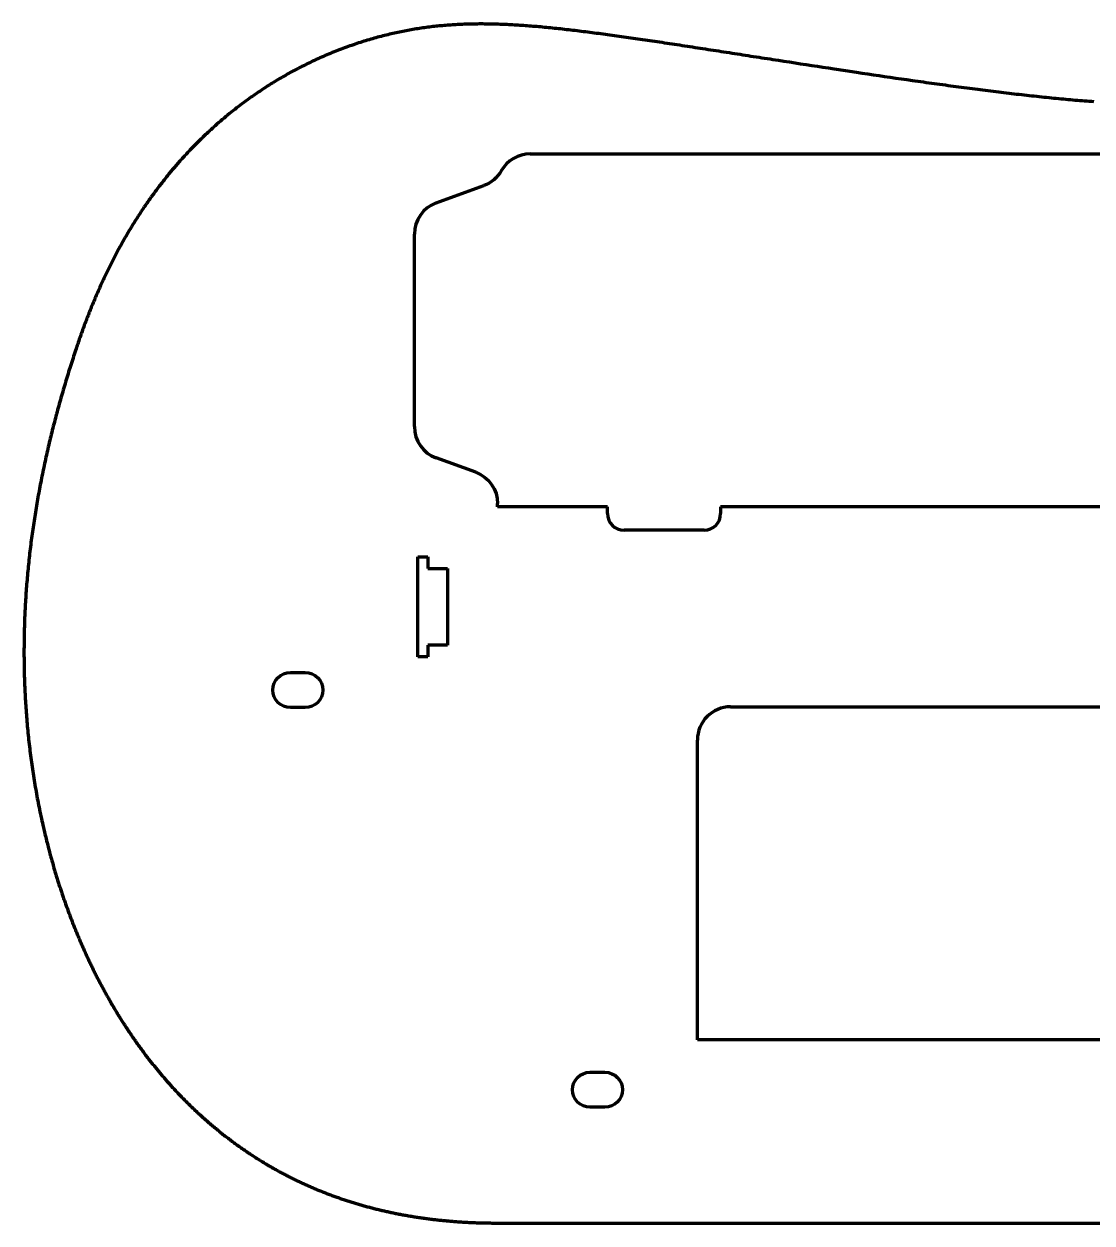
# Model space of a CAD drawing. Header units: millimetres. Extents: x -235 to 411, y -56 to 304.
# Drawn here: x -234.7 to 86.1, y -55.7 to 304.3 of the extents above; entities that cross this region are included whole.
import ezdxf

# ---------------------------------------------------------------- set-up
doc = ezdxf.new("R2010")
doc.units = ezdxf.units.MM
doc.header["$MEASUREMENT"] = 0
doc.layers.add('Visibile', color=7, linetype='Continuous', lineweight=0)

msp = doc.modelspace()

# ---------------------------------------------------------------- linework, layer by layer
at = {"layer": 'Visibile', "color": 7, "lineweight": 70}
for p, q in [((-82.65, 265.34), (319.69, 265.34)), ((-110.87, 250.63), (-96.62, 255.82)), ((-117.45, 183.44), (-117.45, 241.24)), ((-99.03, 169.73), (-110.87, 174.04)), ((-92.45, 159.34), (-92.45, 160.33)), ((-59.45, 159.34), (-92.45, 159.34)), ((-59.45, 157.34), (-59.45, 159.34)), ((-25.45, 159.34), (-25.45, 157.34)), ((23.55, 159.34), (-25.45, 159.34)), ((92.55, 159.34), (23.55, 159.34)), ((-30.45, 152.34), (-54.45, 152.34)), ((-116.45, 114.34), (-116.45, 144.34)), ((-116.45, 144.34), (-113.45, 144.34)), ((-113.45, 144.34), (-113.45, 140.84)), ((-113.45, 140.84), (-107.45, 140.84)), ((-107.45, 140.84), (-107.45, 117.84)), ((-107.45, 117.84), (-113.45, 117.84)), ((-113.45, 117.84), (-113.45, 114.34)), ((-113.45, 114.34), (-116.45, 114.34)), ((-154.7, 109.59), (-150.2, 109.59)), ((-150.2, 99.09), (-154.7, 99.09)), ((-22.45, 99.34), (257.55, 99.34)), ((-32.45, -0.66), (-32.45, 89.34)), ((38.55, -0.66), (-32.45, -0.66)), ((202.55, -0.66), (38.55, -0.66)), ((-64.7, -10.41), (-60.2, -10.41)), ((-60.2, -20.91), (-64.7, -20.91)), ((-92.63, -55.66), (326.5, -55.66))]:
    msp.add_line(p, q, dxfattribs=at)
for points in [[(86.59, 280.97), (85.91, 281.02), (85.23, 281.07), (84.54, 281.12), (83.85, 281.18), (83.16, 281.24), (82.47, 281.29), (81.77, 281.35), (81.07, 281.41), (80.37, 281.47), (79.66, 281.54), (78.95, 281.6), (78.24, 281.67), (77.53, 281.73), (76.81, 281.8), (76.09, 281.87), (75.37, 281.94), (74.64, 282.01), (73.92, 282.08), (73.19, 282.16), (72.45, 282.23), (71.72, 282.31), (70.98, 282.39), (70.24, 282.46), (69.5, 282.54), (68.75, 282.62), (68, 282.7), (67.25, 282.79), (66.5, 282.87), (65.74, 282.95), (64.98, 283.04), (64.22, 283.13), (63.46, 283.21), (62.69, 283.3), (61.93, 283.39), (61.16, 283.48), (60.39, 283.57), (59.61, 283.67), (58.83, 283.76), (58.06, 283.85), (57.27, 283.95), (56.49, 284.05), (55.71, 284.14), (54.92, 284.24), (54.13, 284.34), (53.34, 284.44), (52.54, 284.54), (51.75, 284.64), (50.95, 284.74), (50.15, 284.85), (49.35, 284.95), (48.55, 285.05), (47.74, 285.16), (46.94, 285.27), (46.13, 285.37), (45.32, 285.48), (44.51, 285.59), (43.69, 285.7), (42.88, 285.81), (42.06, 285.92), (41.25, 286.03), (40.43, 286.14), (39.61, 286.25), (38.78, 286.37), (37.96, 286.48), (37.14, 286.59), (36.31, 286.71), (35.48, 286.82), (34.66, 286.94), (33.83, 287.06), (33, 287.18), (32.17, 287.29), (30.5, 287.53), (28.83, 287.77), (27.16, 288.01), (25.48, 288.25), (23.8, 288.5), (22.12, 288.75), (20.44, 288.99), (18.76, 289.24), (17.07, 289.49), (15.39, 289.75), (12.01, 290.25), (8.64, 290.76), (6.95, 291.02), (5.27, 291.28), (3.59, 291.53), (1.9, 291.79), (0.23, 292.05), (-1.45, 292.31), (-3.12, 292.57), (-4.79, 292.83), (-6.46, 293.08), (-8.12, 293.34), (-9.78, 293.6), (-10.61, 293.73), (-11.43, 293.86), (-12.26, 293.98), (-13.08, 294.11), (-13.9, 294.24), (-14.72, 294.37), (-15.54, 294.5), (-16.36, 294.62), (-17.18, 294.75), (-17.99, 294.88), (-18.8, 295), (-19.62, 295.13), (-20.43, 295.26), (-21.23, 295.38), (-22.04, 295.51), (-22.84, 295.63), (-23.65, 295.76), (-24.45, 295.88), (-25.25, 296.01), (-26.04, 296.13), (-26.84, 296.25), (-27.63, 296.38), (-28.42, 296.5), (-29.21, 296.62), (-30, 296.74), (-30.79, 296.86), (-31.57, 296.98), (-32.35, 297.1), (-33.13, 297.22), (-33.9, 297.34), (-34.68, 297.46), (-35.45, 297.58), (-36.22, 297.7), (-36.98, 297.81), (-37.75, 297.93), (-38.51, 298.04), (-39.27, 298.16), (-40.02, 298.27), (-40.78, 298.39), (-41.53, 298.5), (-42.28, 298.61), (-43.02, 298.73), (-43.77, 298.84), (-44.51, 298.95), (-45.25, 299.06), (-45.98, 299.17), (-46.71, 299.27), (-47.44, 299.38), (-48.17, 299.49), (-48.89, 299.59), (-49.61, 299.7), (-50.33, 299.8), (-51.05, 299.91), (-51.76, 300.01), (-52.47, 300.11), (-53.17, 300.21), (-53.88, 300.31), (-54.58, 300.41), (-55.28, 300.51), (-55.97, 300.6), (-56.66, 300.7), (-57.35, 300.8), (-58.03, 300.89), (-58.72, 300.98), (-59.4, 301.08), (-60.07, 301.17), (-60.74, 301.26), (-61.41, 301.35), (-62.08, 301.43), (-62.74, 301.52), (-63.4, 301.61), (-64.06, 301.69), (-64.72, 301.78), (-65.37, 301.86), (-66.02, 301.94), (-66.66, 302.02), (-67.3, 302.1), (-67.94, 302.18), (-68.58, 302.26), (-69.21, 302.33), (-69.84, 302.41), (-70.47, 302.48), (-71.09, 302.55), (-71.71, 302.62), (-72.33, 302.69), (-72.94, 302.76), (-73.55, 302.83), (-74.16, 302.89), (-74.77, 302.96), (-75.37, 303.02), (-75.97, 303.08), (-76.57, 303.14), (-77.16, 303.2), (-77.75, 303.26), (-78.34, 303.32), (-78.93, 303.37), (-79.51, 303.43), (-80.09, 303.48), (-80.67, 303.53), (-81.24, 303.58), (-81.82, 303.63), (-82.39, 303.67), (-82.95, 303.72), (-83.52, 303.76), (-84.08, 303.8), (-84.64, 303.84), (-85.2, 303.88), (-85.75, 303.92), (-86.31, 303.96), (-86.86, 303.99), (-87.4, 304.02), (-87.95, 304.06), (-88.49, 304.09), (-89.04, 304.11), (-89.57, 304.14), (-90.11, 304.16), (-90.65, 304.19), (-91.18, 304.21), (-91.71, 304.23), (-92.24, 304.25), (-92.77, 304.26), (-93.29, 304.28), (-93.82, 304.29), (-94.34, 304.3), (-94.86, 304.31), (-95.38, 304.32), (-95.9, 304.33), (-96.41, 304.33), (-96.93, 304.34), (-97.44, 304.34), (-97.95, 304.34), (-98.46, 304.33), (-98.97, 304.33), (-99.48, 304.32), (-99.99, 304.31), (-100.49, 304.3), (-101, 304.29), (-101.5, 304.28), (-102, 304.26), (-102.5, 304.24), (-103, 304.22), (-103.5, 304.2), (-104, 304.18), (-104.5, 304.15), (-105, 304.13), (-105.5, 304.1), (-105.99, 304.07), (-106.49, 304.03), (-106.99, 304), (-107.48, 303.96), (-107.98, 303.92), (-108.47, 303.88), (-108.97, 303.83), (-109.46, 303.79), (-109.96, 303.74), (-110.45, 303.69), (-110.94, 303.64), (-111.44, 303.58), (-111.93, 303.53), (-112.43, 303.47), (-112.92, 303.41), (-113.42, 303.34), (-113.91, 303.28), (-114.41, 303.21), (-114.9, 303.14), (-115.4, 303.07), (-115.89, 302.99), (-116.39, 302.92), (-116.89, 302.84), (-117.38, 302.75), (-117.88, 302.67), (-118.38, 302.58), (-118.88, 302.5), (-119.38, 302.4), (-119.88, 302.31), (-120.38, 302.21), (-120.88, 302.12), (-121.38, 302.01), (-121.88, 301.91), (-122.39, 301.81), (-122.89, 301.7), (-123.4, 301.59), (-123.9, 301.47), (-124.41, 301.36), (-124.91, 301.24), (-125.42, 301.12), (-125.93, 300.99), (-126.44, 300.86), (-126.95, 300.73), (-127.46, 300.6), (-127.98, 300.47), (-128.49, 300.33), (-129, 300.19), (-129.52, 300.05), (-130.03, 299.9), (-130.55, 299.75), (-131.07, 299.6), (-131.58, 299.45), (-132.1, 299.29), (-132.62, 299.13), (-133.14, 298.97), (-133.67, 298.8), (-134.19, 298.63), (-134.71, 298.46), (-135.23, 298.28), (-135.76, 298.11), (-136.29, 297.92), (-136.81, 297.74), (-137.34, 297.55), (-137.87, 297.36), (-138.4, 297.17), (-138.92, 296.97), (-139.46, 296.77), (-139.99, 296.57), (-140.52, 296.37), (-141.05, 296.16), (-141.58, 295.94), (-142.12, 295.73), (-142.65, 295.51), (-143.19, 295.29), (-143.72, 295.06), (-144.26, 294.83), (-144.79, 294.6), (-145.33, 294.36), (-145.87, 294.13), (-146.41, 293.88), (-146.95, 293.64), (-147.49, 293.39), (-148.03, 293.14), (-148.57, 292.88), (-149.11, 292.62), (-149.65, 292.36), (-150.19, 292.09), (-150.73, 291.82), (-151.28, 291.55), (-151.82, 291.27), (-152.36, 290.99), (-152.91, 290.7), (-153.45, 290.41), (-153.99, 290.12), (-154.54, 289.82), (-155.08, 289.52), (-155.63, 289.22), (-156.17, 288.91), (-156.72, 288.6), (-157.26, 288.29), (-157.81, 287.97), (-158.35, 287.65), (-158.9, 287.32), (-159.44, 286.99), (-159.99, 286.66), (-160.53, 286.32), (-161.08, 285.98), (-161.62, 285.63), (-162.17, 285.28), (-162.71, 284.92), (-163.26, 284.57), (-163.8, 284.2), (-164.35, 283.84), (-164.89, 283.47), (-165.43, 283.09), (-165.98, 282.71), (-166.52, 282.33), (-167.06, 281.94), (-167.61, 281.55), (-168.15, 281.16), (-168.69, 280.76), (-169.23, 280.35), (-169.77, 279.95), (-170.31, 279.53), (-170.85, 279.12), (-171.39, 278.7), (-171.93, 278.27), (-172.47, 277.84), (-173, 277.41), (-173.54, 276.97), (-174.08, 276.52), (-174.61, 276.08), (-175.15, 275.63), (-175.68, 275.17), (-176.21, 274.71), (-176.74, 274.24), (-177.01, 274.01), (-177.28, 273.77), (-177.54, 273.54), (-177.81, 273.3), (-178.07, 273.06), (-178.33, 272.82), (-178.6, 272.58), (-178.86, 272.34), (-179.13, 272.09), (-179.39, 271.85), (-179.65, 271.6), (-179.91, 271.35), (-180.18, 271.11), (-180.44, 270.86), (-180.7, 270.61), (-180.96, 270.36), (-181.22, 270.1), (-181.49, 269.85), (-181.75, 269.59), (-182.01, 269.34), (-182.27, 269.08), (-182.53, 268.82), (-182.79, 268.56), (-183.05, 268.3), (-183.3, 268.04), (-183.56, 267.77), (-183.82, 267.51), (-184.08, 267.24), (-184.34, 266.98), (-184.59, 266.71), (-184.85, 266.44), (-185.11, 266.17), (-185.36, 265.9), (-185.62, 265.62), (-185.88, 265.35), (-186.13, 265.08), (-186.39, 264.8), (-186.64, 264.52), (-186.89, 264.24), (-187.15, 263.96), (-187.4, 263.68), (-187.65, 263.4), (-187.91, 263.11), (-188.16, 262.83), (-188.41, 262.54), (-188.66, 262.26), (-188.91, 261.97), (-189.16, 261.68), (-189.41, 261.39), (-189.66, 261.09), (-189.91, 260.8), (-190.16, 260.5), (-190.41, 260.21), (-190.66, 259.91), (-190.9, 259.61), (-191.15, 259.31), (-191.4, 259.01), (-191.64, 258.71), (-191.89, 258.41), (-192.13, 258.1), (-192.38, 257.79), (-192.62, 257.49), (-192.87, 257.18), (-193.11, 256.87), (-193.35, 256.56), (-193.59, 256.25), (-193.84, 255.93), (-194.08, 255.62), (-194.32, 255.3), (-194.56, 254.98), (-194.8, 254.66), (-195.04, 254.34), (-195.28, 254.02), (-195.51, 253.7), (-195.75, 253.38), (-195.99, 253.05), (-196.23, 252.73), (-196.46, 252.4), (-196.7, 252.07), (-196.93, 251.74), (-197.17, 251.41), (-197.4, 251.07), (-197.64, 250.74), (-197.87, 250.4), (-198.1, 250.07), (-198.33, 249.73), (-198.56, 249.39), (-198.8, 249.05), (-199.03, 248.71), (-199.26, 248.37), (-199.48, 248.02), (-199.71, 247.67), (-199.94, 247.33), (-200.17, 246.98), (-200.39, 246.63), (-200.62, 246.28), (-200.85, 245.93), (-201.07, 245.57), (-201.3, 245.22), (-201.52, 244.86), (-201.74, 244.5), (-201.97, 244.15), (-202.19, 243.78), (-202.41, 243.42), (-202.63, 243.06), (-202.85, 242.7), (-203.07, 242.33), (-203.29, 241.96), (-203.51, 241.6), (-203.72, 241.23), (-203.94, 240.86), (-204.16, 240.48), (-204.37, 240.11), (-204.59, 239.74), (-204.8, 239.36), (-205.02, 238.98), (-205.23, 238.6), (-205.44, 238.22), (-205.65, 237.84), (-205.87, 237.46), (-206.08, 237.07), (-206.29, 236.69), (-206.49, 236.3), (-206.7, 235.91), (-206.91, 235.52), (-207.12, 235.13), (-207.32, 234.74), (-207.53, 234.35), (-207.74, 233.95), (-207.94, 233.56), (-208.14, 233.16), (-208.35, 232.76), (-208.55, 232.36), (-208.75, 231.96), (-208.95, 231.55), (-209.15, 231.15), (-209.35, 230.74), (-209.55, 230.34), (-209.75, 229.93), (-209.95, 229.52), (-210.14, 229.11), (-210.34, 228.7), (-210.54, 228.28), (-210.73, 227.87), (-210.93, 227.45), (-211.12, 227.03), (-211.31, 226.61), (-211.5, 226.19), (-211.69, 225.77), (-211.88, 225.35), (-212.07, 224.92), (-212.26, 224.5), (-212.45, 224.07), (-212.64, 223.64), (-212.83, 223.21), (-213.01, 222.78), (-213.2, 222.34), (-213.38, 221.91), (-213.57, 221.47), (-213.75, 221.04), (-213.93, 220.6), (-214.11, 220.16), (-214.3, 219.72), (-214.48, 219.27), (-214.65, 218.83), (-214.83, 218.38), (-215.01, 217.94), (-215.19, 217.49), (-215.37, 217.04), (-215.54, 216.59), (-215.72, 216.14), (-215.89, 215.68), (-216.06, 215.23), (-216.24, 214.77), (-216.41, 214.31), (-216.58, 213.86), (-216.75, 213.39), (-216.92, 212.93), (-217.09, 212.47), (-217.26, 212), (-217.43, 211.54), (-217.59, 211.07), (-217.76, 210.6), (-217.92, 210.13), (-218.09, 209.66), (-218.25, 209.19), (-218.42, 208.71), (-218.58, 208.24), (-218.74, 207.76), (-218.9, 207.28), (-219.06, 206.8), (-219.22, 206.32)], [(-219.22, 206.32), (-219.41, 205.74), (-219.6, 205.15), (-219.79, 204.57), (-219.98, 203.98), (-220.17, 203.39), (-220.36, 202.81), (-220.55, 202.22), (-220.73, 201.63), (-220.92, 201.04), (-221.1, 200.45), (-221.29, 199.85), (-221.47, 199.26), (-221.65, 198.67), (-221.83, 198.07), (-222.01, 197.48), (-222.19, 196.88), (-222.37, 196.29), (-222.55, 195.69), (-222.73, 195.09), (-222.9, 194.49), (-223.08, 193.89), (-223.25, 193.29), (-223.42, 192.69), (-223.6, 192.09), (-223.77, 191.48), (-223.94, 190.88), (-224.11, 190.28), (-224.27, 189.67), (-224.44, 189.06), (-224.61, 188.46), (-224.77, 187.85), (-224.93, 187.24), (-225.1, 186.63), (-225.26, 186.02), (-225.42, 185.41), (-225.58, 184.8), (-225.74, 184.19), (-225.89, 183.57), (-226.05, 182.96), (-226.21, 182.34), (-226.36, 181.73), (-226.51, 181.11), (-226.66, 180.49), (-226.81, 179.87), (-226.96, 179.26), (-227.11, 178.64), (-227.26, 178.02), (-227.4, 177.39), (-227.55, 176.77), (-227.69, 176.15), (-227.83, 175.53), (-227.98, 174.9), (-228.12, 174.28), (-228.25, 173.65), (-228.39, 173.02), (-228.53, 172.4), (-228.66, 171.77), (-228.79, 171.14), (-228.93, 170.51), (-229.06, 169.88), (-229.19, 169.25), (-229.32, 168.61), (-229.44, 167.98), (-229.57, 167.35), (-229.69, 166.71), (-229.82, 166.08), (-229.94, 165.44), (-230.06, 164.81), (-230.18, 164.17), (-230.29, 163.53), (-230.41, 162.89), (-230.52, 162.25), (-230.64, 161.61), (-230.75, 160.97), (-230.86, 160.33), (-230.97, 159.69), (-231.08, 159.04), (-231.18, 158.4), (-231.29, 157.76), (-231.39, 157.11), (-231.49, 156.46), (-231.59, 155.82), (-231.69, 155.17), (-231.79, 154.52), (-231.89, 153.87), (-231.98, 153.23), (-232.07, 152.58), (-232.17, 151.92), (-232.26, 151.27), (-232.35, 150.62), (-232.43, 149.97), (-232.52, 149.32), (-232.6, 148.66), (-232.68, 148.01), (-232.77, 147.35), (-232.84, 146.7), (-232.92, 146.04), (-233, 145.38), (-233.07, 144.73), (-233.15, 144.07), (-233.22, 143.41), (-233.29, 142.75), (-233.36, 142.09), (-233.42, 141.43), (-233.49, 140.77), (-233.55, 140.11), (-233.61, 139.45), (-233.67, 138.78), (-233.73, 138.12), (-233.79, 137.46), (-233.84, 136.79), (-233.9, 136.13), (-233.95, 135.46), (-234, 134.8), (-234.05, 134.13), (-234.1, 133.46), (-234.14, 132.8), (-234.18, 132.13), (-234.23, 131.46), (-234.27, 130.79), (-234.31, 130.12), (-234.34, 129.45), (-234.38, 128.78), (-234.41, 128.11), (-234.44, 127.44), (-234.47, 126.77), (-234.5, 126.1), (-234.53, 125.43), (-234.55, 124.76), (-234.57, 124.08), (-234.59, 123.41), (-234.61, 122.74), (-234.63, 122.06), (-234.65, 121.39), (-234.66, 120.71), (-234.67, 120.04), (-234.68, 119.36), (-234.69, 118.69), (-234.7, 118.01), (-234.7, 117.33), (-234.71, 116.66), (-234.71, 115.98), (-234.71, 115.3), (-234.71, 114.63), (-234.7, 113.95), (-234.7, 113.27), (-234.69, 112.59), (-234.68, 111.91), (-234.67, 111.24), (-234.65, 110.56), (-234.64, 109.88), (-234.62, 109.2), (-234.6, 108.52), (-234.58, 107.84), (-234.56, 107.16), (-234.53, 106.48), (-234.51, 105.8), (-234.48, 105.12), (-234.45, 104.44), (-234.42, 103.76), (-234.38, 103.08), (-234.35, 102.4), (-234.31, 101.72), (-234.27, 101.04), (-234.23, 100.35), (-234.18, 99.67), (-234.14, 98.99), (-234.09, 98.31), (-234.04, 97.63), (-233.99, 96.95), (-233.94, 96.27), (-233.88, 95.59), (-233.83, 94.91), (-233.77, 94.22), (-233.7, 93.54), (-233.64, 92.86), (-233.58, 92.18), (-233.51, 91.5), (-233.44, 90.82), (-233.37, 90.14), (-233.3, 89.46), (-233.22, 88.78), (-233.15, 88.1), (-233.07, 87.42), (-232.99, 86.74), (-232.9, 86.06), (-232.82, 85.38), (-232.73, 84.7), (-232.64, 84.02), (-232.55, 83.34), (-232.46, 82.66), (-232.37, 81.98), (-232.27, 81.3), (-232.17, 80.63), (-232.07, 79.95), (-231.97, 79.27), (-231.86, 78.59), (-231.75, 77.92), (-231.65, 77.24), (-231.53, 76.56), (-231.42, 75.89), (-231.31, 75.21), (-231.19, 74.54), (-231.07, 73.86), (-230.95, 73.19), (-230.83, 72.51), (-230.7, 71.84), (-230.57, 71.16), (-230.44, 70.49), (-230.31, 69.82), (-230.18, 69.15), (-230.04, 68.47), (-229.91, 67.8), (-229.77, 67.13), (-229.63, 66.46), (-229.48, 65.79), (-229.34, 65.12), (-229.19, 64.45), (-229.04, 63.79), (-228.89, 63.12), (-228.73, 62.45), (-228.58, 61.79), (-228.42, 61.12), (-228.26, 60.45), (-228.09, 59.79), (-227.93, 59.13), (-227.76, 58.46), (-227.59, 57.8), (-227.42, 57.14), (-227.25, 56.48), (-227.08, 55.82), (-226.9, 55.16), (-226.72, 54.5), (-226.54, 53.84), (-226.35, 53.18), (-226.17, 52.53), (-225.98, 51.87), (-225.79, 51.21), (-225.7, 50.89), (-225.6, 50.56), (-225.5, 50.23), (-225.41, 49.91), (-225.31, 49.58), (-225.21, 49.25), (-225.11, 48.93), (-225.01, 48.6), (-224.91, 48.28), (-224.81, 47.95), (-224.71, 47.63), (-224.61, 47.3), (-224.51, 46.98), (-224.4, 46.65), (-224.3, 46.33), (-224.2, 46), (-224.09, 45.68), (-223.99, 45.36), (-223.88, 45.03), (-223.78, 44.71), (-223.67, 44.39), (-223.56, 44.06), (-223.46, 43.74), (-223.35, 43.42), (-223.24, 43.1), (-223.13, 42.78), (-223.02, 42.45), (-222.91, 42.13), (-222.8, 41.81), (-222.69, 41.49), (-222.58, 41.17), (-222.47, 40.85), (-222.35, 40.53), (-222.24, 40.21), (-222.13, 39.89), (-222.01, 39.57), (-221.9, 39.25), (-221.78, 38.93), (-221.67, 38.62), (-221.55, 38.3), (-221.43, 37.98), (-221.32, 37.66), (-221.2, 37.34), (-221.08, 37.03), (-220.96, 36.71), (-220.84, 36.39), (-220.72, 36.08), (-220.6, 35.76), (-220.48, 35.45), (-220.36, 35.13), (-220.23, 34.82), (-220.11, 34.5), (-219.99, 34.19), (-219.86, 33.87), (-219.74, 33.56), (-219.61, 33.24), (-219.49, 32.93), (-219.36, 32.62), (-219.24, 32.31), (-219.11, 31.99), (-218.98, 31.68), (-218.85, 31.37), (-218.72, 31.06), (-218.59, 30.75), (-218.46, 30.43), (-218.33, 30.12), (-218.2, 29.81), (-218.07, 29.5), (-217.94, 29.19), (-217.81, 28.88), (-217.67, 28.57), (-217.54, 28.27), (-217.41, 27.96), (-217.27, 27.65), (-217.14, 27.34), (-217, 27.03), (-216.86, 26.73), (-216.73, 26.42), (-216.59, 26.11), (-216.45, 25.81), (-216.31, 25.5), (-216.17, 25.2), (-216.03, 24.89), (-215.89, 24.59), (-215.75, 24.28), (-215.61, 23.98), (-215.47, 23.67), (-215.33, 23.37), (-215.19, 23.07), (-215.04, 22.76), (-214.9, 22.46), (-214.75, 22.16), (-214.61, 21.86), (-214.46, 21.56), (-214.32, 21.25), (-214.17, 20.95), (-214.02, 20.65), (-213.88, 20.35), (-213.73, 20.05), (-213.58, 19.75), (-213.43, 19.46), (-213.28, 19.16), (-213.13, 18.86), (-212.98, 18.56), (-212.83, 18.26), (-212.68, 17.97), (-212.52, 17.67), (-212.37, 17.37), (-212.22, 17.08), (-212.06, 16.78), (-211.91, 16.49), (-211.75, 16.19), (-211.6, 15.9), (-211.44, 15.6), (-211.28, 15.31), (-211.12, 15.02), (-210.97, 14.72), (-210.81, 14.43), (-210.65, 14.14), (-210.49, 13.85), (-210.33, 13.56), (-210.17, 13.27), (-210.01, 12.98), (-209.85, 12.69), (-209.68, 12.4), (-209.52, 12.11), (-209.36, 11.82), (-209.19, 11.53), (-209.03, 11.24), (-208.86, 10.95), (-208.7, 10.67), (-208.53, 10.38), (-208.37, 10.09), (-208.2, 9.81), (-208.03, 9.52), (-207.86, 9.24), (-207.69, 8.95), (-207.52, 8.67), (-207.35, 8.38), (-207.18, 8.1), (-207.01, 7.82), (-206.84, 7.54), (-206.67, 7.25), (-206.5, 6.97), (-206.32, 6.69), (-206.15, 6.41), (-205.97, 6.13), (-205.8, 5.85), (-205.62, 5.57), (-205.45, 5.29), (-205.27, 5.01), (-205.09, 4.73), (-204.92, 4.46), (-204.74, 4.18), (-204.56, 3.9), (-204.38, 3.63), (-204.2, 3.35), (-204.02, 3.08), (-203.84, 2.8), (-203.66, 2.53), (-203.48, 2.25), (-203.29, 1.98), (-203.11, 1.71), (-202.93, 1.43), (-202.74, 1.16), (-202.56, 0.89), (-202.37, 0.62), (-202.19, 0.35), (-202, 0.08), (-201.81, -0.19), (-201.63, -0.46), (-201.44, -0.73), (-201.25, -1), (-201.06, -1.27), (-200.87, -1.53), (-200.68, -1.8), (-200.49, -2.07), (-200.3, -2.33), (-200.11, -2.6), (-199.92, -2.86), (-199.72, -3.13), (-199.53, -3.39), (-199.34, -3.66), (-199.14, -3.92), (-198.95, -4.18), (-198.75, -4.44), (-198.56, -4.7), (-198.36, -4.96), (-198.16, -5.22), (-197.96, -5.48), (-197.77, -5.74), (-197.57, -6), (-197.37, -6.26), (-197.17, -6.52), (-196.97, -6.78), (-196.77, -7.03), (-196.56, -7.29), (-196.36, -7.55), (-196.16, -7.8), (-195.96, -8.06), (-195.75, -8.31), (-195.55, -8.56), (-195.34, -8.82), (-195.14, -9.07), (-194.93, -9.32), (-194.73, -9.57), (-194.52, -9.82), (-194.31, -10.07), (-194.1, -10.32), (-193.9, -10.57), (-193.69, -10.82), (-193.48, -11.07), (-193.27, -11.32), (-193.06, -11.56), (-192.84, -11.81), (-192.63, -12.06), (-192.42, -12.3), (-192.21, -12.55), (-191.99, -12.79), (-191.78, -13.04), (-191.57, -13.28), (-191.35, -13.52), (-191.13, -13.76), (-190.92, -14.01), (-190.7, -14.25), (-190.48, -14.49), (-190.27, -14.73), (-190.05, -14.97), (-189.83, -15.21), (-189.61, -15.44), (-189.39, -15.68), (-189.17, -15.92), (-188.95, -16.16), (-188.73, -16.39), (-188.5, -16.63), (-188.28, -16.86), (-188.06, -17.1), (-187.83, -17.33), (-187.61, -17.56), (-187.39, -17.79), (-187.16, -18.03), (-186.93, -18.26), (-186.71, -18.49), (-186.48, -18.72), (-186.25, -18.95), (-186.02, -19.18), (-185.8, -19.41), (-185.57, -19.63), (-185.34, -19.86), (-185.11, -20.09), (-184.88, -20.31), (-184.64, -20.54), (-184.41, -20.76), (-184.18, -20.99), (-183.95, -21.21), (-183.71, -21.43), (-183.48, -21.66), (-183.24, -21.88), (-183.01, -22.1), (-182.77, -22.32), (-182.54, -22.54), (-182.3, -22.76), (-182.06, -22.98), (-181.83, -23.19), (-181.59, -23.41), (-181.35, -23.63), (-181.11, -23.84), (-180.87, -24.06), (-180.63, -24.27), (-180.39, -24.49), (-180.15, -24.7), (-179.9, -24.92), (-179.66, -25.13), (-179.42, -25.34), (-179.17, -25.55), (-178.93, -25.76), (-178.68, -25.97), (-178.44, -26.18), (-178.19, -26.39), (-177.95, -26.6), (-177.7, -26.8), (-177.45, -27.01), (-177.2, -27.22), (-176.95, -27.42), (-176.7, -27.63), (-176.46, -27.83), (-176.2, -28.03), (-175.95, -28.24), (-175.7, -28.44), (-175.45, -28.64), (-175.2, -28.84), (-174.95, -29.04), (-174.69, -29.24), (-174.44, -29.44), (-174.18, -29.64), (-173.93, -29.83), (-173.67, -30.03), (-173.42, -30.23), (-173.16, -30.42), (-172.9, -30.62), (-172.64, -30.81), (-172.39, -31.01), (-172.13, -31.2), (-171.87, -31.39), (-171.61, -31.58), (-171.35, -31.77), (-171.09, -31.96), (-170.82, -32.15), (-170.56, -32.34), (-170.3, -32.53), (-170.04, -32.72), (-169.77, -32.9), (-169.51, -33.09), (-169.24, -33.27), (-168.98, -33.46), (-168.71, -33.64), (-168.44, -33.83), (-168.18, -34.01), (-167.91, -34.19), (-167.64, -34.37), (-167.37, -34.55), (-167.1, -34.73), (-166.83, -34.91), (-166.56, -35.09), (-166.29, -35.27), (-166.02, -35.44), (-165.75, -35.62), (-165.48, -35.8), (-165.2, -35.97), (-164.93, -36.15), (-164.66, -36.32), (-164.38, -36.49), (-164.11, -36.66), (-163.83, -36.84), (-163.56, -37.01), (-163.28, -37.18), (-163, -37.34), (-162.72, -37.51), (-162.45, -37.68), (-162.17, -37.85), (-161.89, -38.01), (-161.61, -38.18), (-161.33, -38.35), (-161.05, -38.51), (-160.76, -38.67), (-160.48, -38.84), (-160.2, -39), (-159.92, -39.16), (-159.63, -39.32), (-159.35, -39.48), (-159.06, -39.64), (-158.78, -39.8), (-158.49, -39.95), (-158.21, -40.11), (-157.92, -40.27), (-157.63, -40.42), (-157.34, -40.58), (-157.06, -40.73), (-156.77, -40.89), (-156.48, -41.04), (-156.19, -41.19), (-155.9, -41.34), (-155.61, -41.49), (-155.31, -41.64), (-155.02, -41.79), (-154.73, -41.94), (-154.44, -42.09), (-154.14, -42.23), (-153.85, -42.38), (-153.55, -42.52), (-153.26, -42.67), (-152.96, -42.81), (-152.67, -42.95), (-152.37, -43.1), (-152.07, -43.24), (-151.77, -43.38), (-151.47, -43.52), (-151.17, -43.66), (-150.87, -43.79), (-150.57, -43.93), (-150.27, -44.07), (-149.97, -44.21), (-149.67, -44.34), (-149.37, -44.47), (-149.07, -44.61), (-148.76, -44.74), (-148.46, -44.87), (-148.15, -45.01), (-147.85, -45.14), (-147.54, -45.27), (-147.24, -45.4), (-146.93, -45.52), (-146.62, -45.65), (-146.32, -45.78), (-146.01, -45.9), (-145.7, -46.03), (-145.39, -46.15), (-145.08, -46.28), (-144.77, -46.4), (-144.46, -46.52), (-144.15, -46.64), (-143.84, -46.76), (-143.52, -46.88), (-143.21, -47), (-142.9, -47.12), (-142.58, -47.24), (-142.27, -47.36), (-141.95, -47.47), (-141.64, -47.59), (-141.32, -47.7), (-141, -47.82), (-140.69, -47.93), (-140.37, -48.04), (-140.05, -48.15), (-139.73, -48.26), (-139.41, -48.37), (-139.09, -48.48), (-138.77, -48.59), (-138.45, -48.7), (-138.13, -48.8), (-137.81, -48.91), (-137.49, -49.01), (-137.16, -49.12), (-136.84, -49.22), (-136.51, -49.32), (-136.19, -49.42), (-135.86, -49.53), (-135.54, -49.63), (-135.21, -49.72), (-134.89, -49.82), (-134.56, -49.92), (-134.23, -50.02), (-133.9, -50.11), (-133.57, -50.21), (-133.24, -50.3), (-132.91, -50.4), (-132.58, -50.49), (-132.25, -50.58), (-131.92, -50.67), (-131.59, -50.76), (-131.26, -50.85), (-130.92, -50.94), (-130.59, -51.03), (-130.26, -51.12), (-129.92, -51.2), (-129.59, -51.29), (-129.25, -51.37), (-128.91, -51.46), (-128.58, -51.54), (-128.24, -51.62), (-127.9, -51.71), (-127.56, -51.79), (-127.22, -51.87), (-126.88, -51.95), (-126.54, -52.02), (-126.2, -52.1), (-125.86, -52.18), (-125.52, -52.25), (-125.18, -52.33), (-124.84, -52.4), (-124.49, -52.48), (-124.15, -52.55), (-123.81, -52.62), (-123.46, -52.69), (-123.12, -52.76), (-122.77, -52.83), (-122.42, -52.9), (-122.08, -52.97), (-121.73, -53.03), (-121.38, -53.1), (-121.03, -53.16), (-120.68, -53.23), (-120.33, -53.29), (-119.98, -53.35), (-119.63, -53.42), (-119.28, -53.48), (-118.93, -53.54), (-118.58, -53.6), (-118.23, -53.65), (-117.87, -53.71), (-117.52, -53.77), (-117.17, -53.82), (-116.81, -53.88), (-116.46, -53.93), (-116.1, -53.99), (-115.74, -54.04), (-115.39, -54.09), (-115.03, -54.14), (-114.67, -54.19), (-114.31, -54.24), (-113.95, -54.29), (-113.59, -54.34), (-113.23, -54.39), (-112.87, -54.43), (-112.51, -54.48), (-112.15, -54.52), (-111.79, -54.56), (-111.43, -54.61), (-111.06, -54.65), (-110.7, -54.69), (-110.34, -54.73), (-109.97, -54.77), (-109.61, -54.81), (-109.24, -54.85), (-108.87, -54.88), (-108.51, -54.92), (-108.14, -54.95), (-107.77, -54.99), (-107.4, -55.02), (-107.03, -55.05), (-106.66, -55.08), (-106.29, -55.12), (-105.92, -55.15), (-105.55, -55.17), (-105.18, -55.2), (-104.81, -55.23), (-104.44, -55.26), (-104.06, -55.28), (-103.69, -55.31), (-103.32, -55.33), (-102.94, -55.36), (-102.57, -55.38), (-102.19, -55.4), (-101.81, -55.42), (-101.44, -55.44), (-101.06, -55.46), (-100.68, -55.48), (-100.3, -55.49), (-99.92, -55.51), (-99.54, -55.53), (-99.16, -55.54), (-98.78, -55.56), (-98.4, -55.57), (-98.02, -55.58), (-97.64, -55.59), (-97.26, -55.6), (-96.87, -55.61), (-96.49, -55.62), (-96.11, -55.63), (-95.72, -55.64), (-95.34, -55.64), (-94.95, -55.65), (-94.56, -55.65), (-94.18, -55.66), (-93.79, -55.66), (-93.4, -55.66), (-93.01, -55.66), (-92.63, -55.66)]]:
    msp.add_lwpolyline(points, dxfattribs=at)
for points in [[(-82.65, 265.34), (-86.25, 265.34), (-89.57, 263.4), (-91.35, 260.28)], [(-91.35, 260.28), (-92.52, 258.21), (-94.39, 256.63), (-96.62, 255.82)], [(-110.87, 250.63), (-114.82, 249.19), (-117.45, 245.44), (-117.45, 241.24)], [(-117.45, 183.44), (-117.45, 179.23), (-114.82, 175.48), (-110.87, 174.04)], [(-99.03, 169.73), (-95.08, 168.29), (-92.45, 164.54), (-92.45, 160.33)], [(-59.45, 157.34), (-59.45, 154.57), (-57.21, 152.34), (-54.45, 152.34)], [(-30.45, 152.34), (-27.69, 152.34), (-25.45, 154.57), (-25.45, 157.34)], [(-22.45, 99.34), (-27.97, 99.34), (-32.45, 94.86), (-32.45, 89.34)]]:
    msp.add_open_spline(points, degree=3, dxfattribs=at)
for points in [[(-154.7, 99.09), (-157.6, 99.09), (-159.95, 101.44), (-159.95, 104.34), (-159.95, 107.24), (-157.6, 109.59), (-154.7, 109.59)], [(-150.2, 109.59), (-147.3, 109.59), (-144.95, 107.24), (-144.95, 104.34), (-144.95, 101.44), (-147.3, 99.09), (-150.2, 99.09)], [(-64.7, -20.91), (-67.6, -20.91), (-69.95, -18.56), (-69.95, -15.66), (-69.95, -12.76), (-67.6, -10.41), (-64.7, -10.41)], [(-60.2, -10.41), (-57.3, -10.41), (-54.95, -12.76), (-54.95, -15.66), (-54.95, -18.56), (-57.3, -20.91), (-60.2, -20.91)]]:
    msp.add_open_spline(points, degree=3, knots=[0, 0, 0, 0, 1, 1, 1, 2, 2, 2, 2], dxfattribs=at)

doc.saveas('drawing.dxf')
